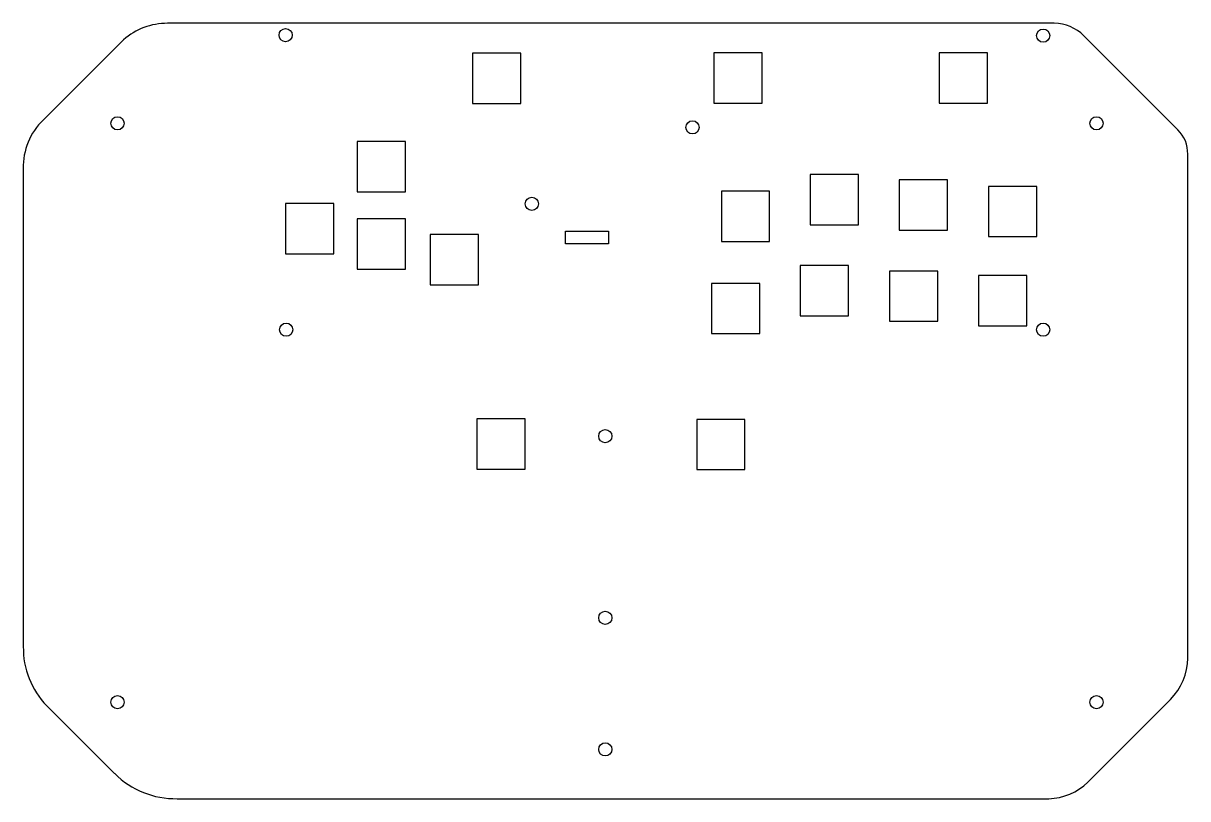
# Model space of a CAD drawing. Header units: millimetres. Extents: x -10 to 290, y -23 to 177.
import ezdxf

# ---------------------------------------------------------------- set-up
doc = ezdxf.new("R2010")
doc.units = ezdxf.units.MM
doc.layers.add('BoardOutLine', color=6, linetype='Continuous', true_color=0xff00ff)

msp = doc.modelspace()

# ---------------------------------------------------------------- linework, layer by layer
at = {"layer": 'BoardOutLine'}
for points in [[(255.71, 177.04), (255.71, 177.04), (27.24, 177.04)], [(15.89, 172.78), (15.89, 172.78), (-4.79, 152.1)], [(287.56, 149.56), (287.56, 149.56), (263.3, 173.82)], [(105.79, 169.29), (105.79, 156.34), (118.24, 156.34), (118.24, 169.29), (105.79, 169.29)], [(168.02, 169.42), (168.02, 156.46), (180.47, 156.46), (180.47, 169.42), (168.02, 169.42)], [(226.06, 169.42), (226.06, 156.46), (238.51, 156.46), (238.51, 169.42), (226.06, 169.42)], [(76.07, 146.56), (76.07, 133.6), (88.52, 133.6), (88.52, 146.56), (76.07, 146.56)], [(290.08, 13.39), (290.08, 13.39), (290.08, 143.31)], [(-9.92, 139.55), (-9.92, 139.55), (-9.92, 16.37)], [(192.79, 138.05), (192.79, 125.1), (205.23, 125.1), (205.23, 138.05), (192.79, 138.05)], [(215.77, 136.65), (215.77, 123.7), (228.22, 123.7), (228.22, 136.65), (215.77, 136.65)], [(169.93, 133.73), (169.93, 120.78), (182.37, 120.78), (182.37, 133.73), (169.93, 133.73)], [(238.76, 135), (238.76, 122.05), (251.21, 122.05), (251.21, 135), (238.76, 135)], [(57.66, 130.56), (57.66, 117.6), (70.1, 117.6), (70.1, 130.56), (57.66, 130.56)], [(76.07, 126.62), (76.07, 113.67), (88.52, 113.67), (88.52, 126.62), (76.07, 126.62)], [(129.79, 123.44), (140.84, 123.44), (140.84, 120.14), (129.79, 120.14), (129.79, 123.44)], [(94.87, 122.56), (94.87, 109.6), (107.32, 109.6), (107.32, 122.56), (94.87, 122.56)], [(190.25, 114.55), (190.25, 101.6), (202.69, 101.6), (202.69, 114.55), (190.25, 114.55)], [(213.23, 113.16), (213.23, 100.2), (225.68, 100.2), (225.68, 113.16), (213.23, 113.16)], [(236.22, 112.01), (236.22, 99.06), (248.67, 99.06), (248.67, 112.01), (236.22, 112.01)], [(167.39, 109.98), (167.39, 97.03), (179.83, 97.03), (179.83, 109.98), (167.39, 109.98)], [(106.93, 75.06), (106.93, 62.1), (119.38, 62.1), (119.38, 75.06), (106.93, 75.06)], [(163.58, 74.93), (163.58, 61.98), (176.02, 61.98), (176.02, 74.93), (163.58, 74.93)], [(-3.87, 1.08), (-3.87, 1.08), (13.61, -16.41)], [(264.35, -18.6), (264.35, -18.6), (285.63, 2.68)], [(29.72, -22.87), (29.72, -22.87), (254.27, -22.87)]]:
    msp.add_lwpolyline(points, dxfattribs=at)
for centre in [(57.66, 173.99), (252.86, 173.86), (14.35, 151.26), (162.5, 150.2), (266.57, 151.26), (121.1, 130.5), (57.79, 98.04), (252.86, 98.04), (140.03, 70.61), (140.03, 23.75), (14.35, 2.03), (266.57, 2.03), (140.03, -10.16)]:
    msp.add_circle(centre, 1.7, dxfattribs=at)
for centre, radius, start, end in [((27.21, 159.87), 17.17, 90, 131.242), ((255.7, 166.46), 10.57, 44.0811, 89.9382), ((6.77, 140.05), 16.7, 133.8106, 181.7212), ((281.88, 143.63), 8.21, 357.7495, 46.2372), ((11.29, 15.92), 21.21, 178.7738, 224.3734), ((274.41, 13.62), 15.68, 315.7364, 359.1558), ((29.34, -0.53), 22.34, 225.2772, 270.9679), ((253.76, -7.63), 15.25, 271.9218, 314.0112)]:
    msp.add_arc(centre, radius, start, end, dxfattribs=at)

doc.saveas('drawing.dxf')
